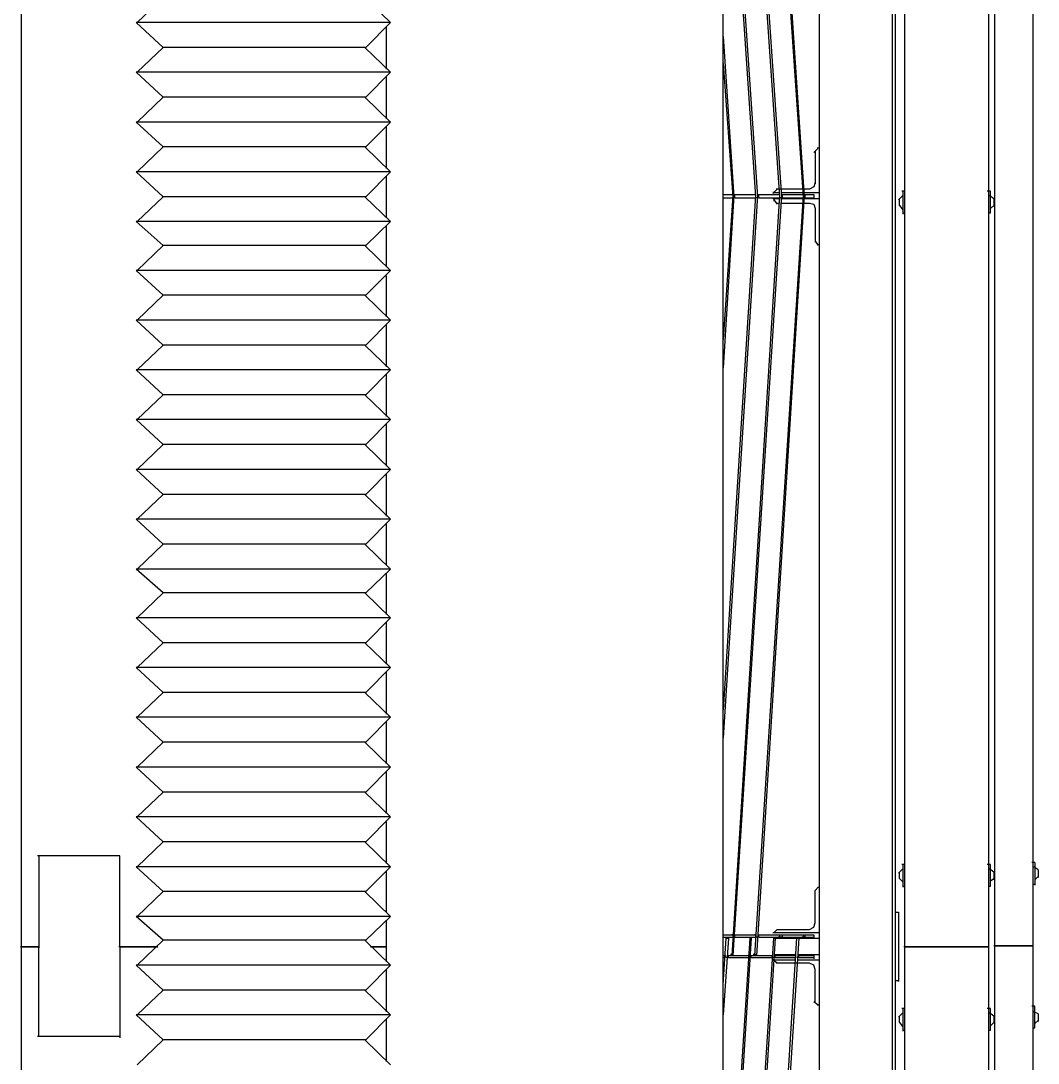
# Model space of a CAD drawing. Header units: inches. Extents: x 13215 to 16529, y 27038 to 34809.
# Drawn here: x 15402 to 16527, y 29121 to 30274 of the extents above; entities that cross this region are included whole.
import ezdxf

# ---------------------------------------------------------------- set-up
doc = ezdxf.new("R2010")
doc.units = ezdxf.units.IN
doc.header["$MEASUREMENT"] = 0
doc.layers.add('MAQUINAS', color=181, linetype='Continuous')

msp = doc.modelspace()

# ---------------------------------------------------------------- linework, layer by layer
at = {"layer": 'MAQUINAS'}
for points in [[(15402.2, 29249.4), (15402.2, 31038.9)], [(16379.5, 29249.4), (16379.5, 30958.6)], [(16471.8, 30958.6), (16471.8, 29248.2)], [(16478.9, 29250.6), (16478.9, 30902.4)], [(16520.9, 30903.6), (16520.9, 29249.4)], [(16284.9, 27633.7), (16284.9, 30865.2)], [(16365.2, 30865.2), (16365.2, 27632.5)], [(16368.8, 30865.2), (16368.8, 27632.5)], [(16223.8, 30739.5), (16268.1, 30079.5)], [(16226.2, 30670), (16266.9, 30079.5)], [(16202.3, 30637.6), (16240.6, 30079.5)], [(16204.7, 30637.6), (16243, 30079.5)], [(16178.3, 27748.6), (16178.3, 30620.9)], [(16179.5, 30620.9), (16216.6, 30079.5)], [(16178.3, 30608.9), (16214.2, 30079.5)], [(15530.3, 30272.3), (15559.1, 30299.9)], [(15810.6, 30272.3), (15781.9, 30299.9)], [(15810.6, 30272.3), (15529.1, 30272.3)], [(15559.1, 30244.8), (15529.1, 30272.3)], [(15783, 30244.8), (15810.6, 30272.3)], [(15805.8, 30267.5), (15805.8, 30220.8)], [(16178.3, 30256.8), (16190.3, 30079.5)], [(15530.3, 30217.2), (15559.1, 30244.8)], [(15783, 30244.8), (15557.9, 30244.8)], [(15810.6, 30217.2), (15781.9, 30244.8)], [(16178.3, 30226.8), (16189.1, 30079.5)], [(15810.6, 30217.2), (15529.1, 30217.2)], [(15559.1, 30189.7), (15529.1, 30217.2)], [(15783, 30189.7), (15810.6, 30217.2)], [(15805.8, 30212.4), (15805.8, 30165.7)], [(15530.3, 30162.1), (15559.1, 30189.7)], [(15783, 30189.7), (15557.9, 30189.7)], [(15810.6, 30162.1), (15781.9, 30189.7)], [(15810.6, 30162.1), (15529.1, 30162.1)], [(15559.1, 30134.6), (15529.1, 30162.1)], [(15783, 30134.6), (15810.6, 30162.1)], [(15805.8, 30157.3), (15805.8, 30110.6)], [(15530.3, 30107), (15559.1, 30134.6)], [(15783, 30134.6), (15557.9, 30134.6)], [(15810.6, 30107), (15781.9, 30134.6)], [(16283.7, 30133.4), (16278.9, 30128.6)], [(16280.1, 30129.8), (16280.1, 30093.9)], [(16284.9, 30133.4), (16282.5, 30133.4)], [(15810.6, 30107), (15529.1, 30107)], [(15559.1, 30079.5), (15529.1, 30107)], [(15783, 30079.5), (15810.6, 30107)], [(15805.8, 30102.2), (15805.8, 30056.7)], [(16280.1, 30095.1), (16278.9, 30090.3), (16274.1, 30087.9)], [(16178.3, 30081.9), (16189.1, 30081.9)], [(16190.3, 30081.9), (16191.5, 30081.9)], [(16191.5, 30081.9), (16214.2, 30081.9)], [(16191.5, 30078.3), (16191.5, 30081.9)], [(16216.6, 30081.9), (16217.8, 30081.9)], [(16217.8, 30081.9), (16240.6, 30081.9)], [(16217.8, 30078.3), (16217.8, 30081.9)], [(16238.2, 30087.9), (16233.4, 30083.1)], [(16234.6, 30084.3), (16233.4, 30084.3)], [(16234.6, 30084.3), (16240.6, 30084.3)], [(16240.6, 30087.9), (16237, 30087.9)], [(16265.7, 30087.9), (16240.6, 30087.9)], [(16243, 30084.3), (16266.9, 30084.3)], [(16243, 30081.9), (16244.2, 30081.9)], [(16244.2, 30081.9), (16266.9, 30081.9)], [(16244.2, 30078.3), (16244.2, 30081.9)], [(16274.1, 30087.9), (16266.9, 30087.9)], [(16268.1, 30084.3), (16284.9, 30084.3)], [(16268.1, 30081.9), (16269.3, 30081.9)], [(16269.3, 30081.9), (16278.9, 30081.9)], [(16269.3, 30078.3), (16269.3, 30081.9)], [(16278.9, 30081.9), (16278.9, 30077.1)], [(16379.5, 30085.5), (16375.9, 30085.5)], [(16377.1, 30085.5), (16377.1, 30060.3)], [(16474.2, 30085.5), (16470.6, 30085.5)], [(16474.2, 30061.5), (16474.2, 30085.5)], [(15530.3, 30051.9), (15559.1, 30079.5)], [(15783, 30079.5), (15557.9, 30079.5)], [(15810.6, 30051.9), (15781.9, 30079.5)], [(16190.3, 30080.7), (16178.3, 29890.2)], [(16189.1, 30080.7), (16178.3, 29921.4)], [(16216.6, 30080.7), (16178.3, 29480.6)], [(16214.2, 30080.7), (16178.3, 29511.8)], [(16178.3, 30078.3), (16189.1, 30078.3)], [(16240.6, 30080.7), (16187.9, 29239.9)], [(16243, 30080.7), (16189.1, 29239.9)], [(16191.5, 30078.3), (16189.1, 30078.3)], [(16191.5, 30078.3), (16214.2, 30078.3)], [(16266.9, 30080.7), (16213, 29239.9)], [(16268.1, 30080.7), (16215.4, 29239.9)], [(16217.8, 30078.3), (16215.4, 30078.3)], [(16217.8, 30078.3), (16240.6, 30078.3)], [(16240.6, 30077.1), (16233.4, 30077.1)], [(16234.6, 30077.1), (16234.6, 30074.7)], [(16234.6, 30075.9), (16238.2, 30071.1)], [(16238.2, 30072.3), (16240.6, 30072.3)], [(16244.2, 30078.3), (16241.8, 30078.3)], [(16266.9, 30077.1), (16241.8, 30077.1)], [(16241.8, 30072.3), (16265.7, 30072.3)], [(16244.2, 30078.3), (16266.9, 30078.3)], [(16269.3, 30078.3), (16266.9, 30078.3)], [(16284.9, 30077.1), (16266.9, 30077.1)], [(16268.1, 30072.3), (16274.1, 30072.3)], [(16269.3, 30078.3), (16278.9, 30078.3)], [(16274.1, 30072.3), (16278.9, 30071.1), (16280.1, 30066.3)], [(16377.1, 30080.7), (16372.3, 30075.9)], [(16373.5, 30069.9), (16373.5, 30077.1)], [(16477.8, 30077.1), (16473, 30080.7)], [(16477.8, 30077.1), (16477.8, 30068.7)], [(16280.1, 30066.3), (16280.1, 30029.2)], [(16373.5, 30069.9), (16377.1, 30065.1)], [(16377.1, 30061.5), (16379.5, 30061.5)], [(16471.8, 30061.5), (16474.2, 30061.5)], [(16474.2, 30066.3), (16477.8, 30069.9)], [(15810.6, 30051.9), (15529.1, 30051.9)], [(15559.1, 30025.6), (15529.1, 30051.9)], [(15783, 30025.6), (15810.6, 30051.9)], [(15805.8, 30047.2), (15805.8, 30001.6)], [(15530.3, 29998), (15559.1, 30025.6)], [(15783, 30025.6), (15557.9, 30025.6)], [(15810.6, 29998), (15781.9, 30025.6)], [(16280.1, 30030.4), (16283.7, 30025.6)], [(16283.7, 30026.8), (16284.9, 30026.8)], [(15810.6, 29998), (15529.1, 29998)], [(15559.1, 29970.5), (15529.1, 29998)], [(15783, 29970.5), (15810.6, 29998)], [(15805.8, 29992.1), (15805.8, 29946.5)], [(15530.3, 29942.9), (15559.1, 29970.5)], [(15783, 29970.5), (15557.9, 29970.5)], [(15810.6, 29942.9), (15781.9, 29970.5)], [(15810.6, 29942.9), (15529.1, 29942.9)], [(15559.1, 29915.4), (15529.1, 29942.9)], [(15783, 29915.4), (15810.6, 29942.9)], [(15805.8, 29938.2), (15805.8, 29891.4)], [(15530.3, 29887.8), (15559.1, 29915.4)], [(15783, 29915.4), (15557.9, 29915.4)], [(15810.6, 29887.8), (15781.9, 29915.4)], [(15810.6, 29887.8), (15529.1, 29887.8)], [(15559.1, 29860.3), (15529.1, 29887.8)], [(15783, 29860.3), (15810.6, 29887.8)], [(15805.8, 29883.1), (15805.8, 29836.3)], [(15530.3, 29832.8), (15559.1, 29860.3)], [(15783, 29860.3), (15557.9, 29860.3)], [(15810.6, 29832.8), (15781.9, 29860.3)], [(15810.6, 29832.8), (15529.1, 29832.8)], [(15559.1, 29805.2), (15529.1, 29832.8)], [(15783, 29805.2), (15810.6, 29832.8)], [(15805.8, 29828), (15805.8, 29781.2)], [(15530.3, 29777.7), (15559.1, 29805.2)], [(15783, 29805.2), (15557.9, 29805.2)], [(15810.6, 29777.7), (15781.9, 29805.2)], [(15810.6, 29777.7), (15529.1, 29777.7)], [(15559.1, 29750.1), (15529.1, 29777.7)], [(15783, 29750.1), (15810.6, 29777.7)], [(15805.8, 29772.9), (15805.8, 29726.1)], [(15530.3, 29722.6), (15559.1, 29750.1)], [(15783, 29750.1), (15557.9, 29750.1)], [(15810.6, 29722.6), (15781.9, 29750.1)], [(15810.6, 29722.6), (15529.1, 29722.6)], [(15559.1, 29695), (15529.1, 29722.6)], [(15783, 29695), (15810.6, 29722.6)], [(15805.8, 29717.8), (15805.8, 29672.3)], [(15530.3, 29667.5), (15559.1, 29695)], [(15783, 29695), (15557.9, 29695)], [(15810.6, 29667.5), (15781.9, 29695)], [(15810.6, 29667.5), (15529.1, 29667.5)], [(15559.1, 29641.1), (15529.1, 29667.5)], [(15783, 29641.1), (15810.6, 29667.5)], [(15805.8, 29662.7), (15805.8, 29617.2)], [(15530.3, 29613.6), (15559.1, 29641.1)], [(15783, 29641.1), (15557.9, 29641.1)], [(15810.6, 29613.6), (15781.9, 29641.1)], [(15810.6, 29613.6), (15529.1, 29613.6)], [(15559.1, 29586), (15529.1, 29613.6)], [(15783, 29586), (15810.6, 29613.6)], [(15805.8, 29608.8), (15805.8, 29562.1)], [(15530.3, 29558.5), (15559.1, 29586)], [(15783, 29586), (15557.9, 29586)], [(15810.6, 29558.5), (15781.9, 29586)], [(15810.6, 29558.5), (15529.1, 29558.5)], [(15559.1, 29530.9), (15529.1, 29558.5)], [(15783, 29530.9), (15810.6, 29558.5)], [(15805.8, 29553.7), (15805.8, 29507)], [(15530.3, 29503.4), (15559.1, 29530.9)], [(15783, 29530.9), (15557.9, 29530.9)], [(15810.6, 29503.4), (15781.9, 29530.9)], [(15810.6, 29503.4), (15529.1, 29503.4)], [(15559.1, 29475.8), (15529.1, 29503.4)], [(15783, 29475.8), (15810.6, 29503.4)], [(15805.8, 29498.6), (15805.8, 29451.9)], [(15530.3, 29448.3), (15559.1, 29475.8)], [(15783, 29475.8), (15557.9, 29475.8)], [(15810.6, 29448.3), (15781.9, 29475.8)], [(15810.6, 29448.3), (15529.1, 29448.3)], [(15559.1, 29420.7), (15529.1, 29448.3)], [(15783, 29420.7), (15810.6, 29448.3)], [(15805.8, 29443.5), (15805.8, 29396.8)], [(15530.3, 29393.2), (15559.1, 29420.7)], [(15783, 29420.7), (15557.9, 29420.7)], [(15810.6, 29393.2), (15781.9, 29420.7)], [(15810.6, 29393.2), (15529.1, 29393.2)], [(15559.1, 29365.6), (15529.1, 29393.2)], [(15783, 29365.6), (15810.6, 29393.2)], [(15805.8, 29388.4), (15805.8, 29341.7)], [(15530.3, 29338.1), (15559.1, 29365.6)], [(15783, 29365.6), (15557.9, 29365.6)], [(15810.6, 29338.1), (15781.9, 29365.6)], [(15511.2, 29350.1), (15420.1, 29350.1)], [(15421.3, 29350.1), (15421.3, 29248.2)], [(15511.2, 29249.4), (15511.2, 29350.1)], [(15810.6, 29338.1), (15529.1, 29338.1)], [(15559.1, 29310.5), (15529.1, 29338.1)], [(15783, 29310.5), (15810.6, 29338.1)], [(15805.8, 29333.3), (15805.8, 29287.8)], [(16377.1, 29335.7), (16372.3, 29330.9)], [(16379.5, 29340.5), (16375.9, 29340.5)], [(16377.1, 29340.5), (16377.1, 29315.3)], [(16474.2, 29340.5), (16470.6, 29340.5)], [(16477.8, 29332.1), (16473, 29335.7)], [(16474.2, 29316.5), (16474.2, 29340.5)], [(16523.3, 29342.9), (16519.7, 29342.9)], [(16526.9, 29334.5), (16522.1, 29338.1)], [(16523.3, 29342.9), (16523.3, 29317.7)], [(16526.9, 29334.5), (16526.9, 29326.1)], [(16373.5, 29324.9), (16373.5, 29332.1)], [(16373.5, 29324.9), (16377.1, 29321.3)], [(16474.2, 29322.5), (16477.8, 29324.9)], [(16477.8, 29332.1), (16477.8, 29323.7)], [(16523.3, 29323.7), (16526.9, 29327.3)], [(15530.3, 29283), (15559.1, 29310.5)], [(15783, 29310.5), (15557.9, 29310.5)], [(15810.6, 29283), (15781.9, 29310.5)], [(16280.1, 29311.7), (16283.7, 29315.3)], [(16280.1, 29275.8), (16280.1, 29311.7)], [(16283.7, 29315.3), (16284.9, 29315.3)], [(16377.1, 29316.5), (16379.5, 29316.5)], [(16471.8, 29316.5), (16474.2, 29316.5)], [(16520.9, 29318.9), (16523.3, 29318.9)], [(16368.8, 29287.8), (16372.3, 29287.8)], [(16372.3, 29287.8), (16372.3, 29211.1)], [(15810.6, 29283), (15529.1, 29283)], [(15559.1, 29256.6), (15529.1, 29283)], [(15783, 29256.6), (15810.6, 29283)], [(15805.8, 29278.2), (15805.8, 29248.2)], [(16274.1, 29268.6), (16278.9, 29271), (16280.1, 29275.8)], [(16234.6, 29265), (16233.4, 29265)], [(16284.9, 29265), (16233.4, 29265)], [(16234.6, 29265), (16238.2, 29268.6)], [(16238.2, 29268.6), (16274.1, 29268.6)], [(15530.3, 29229.1), (15559.1, 29256.6)], [(15783, 29256.6), (15557.9, 29256.6)], [(15810.6, 29229.1), (15781.9, 29256.6)], [(16178.3, 29262.6), (16189.1, 29262.6)], [(16178.3, 29260.2), (16189.1, 29260.2)], [(16178.3, 28797.9), (16208.3, 29259)], [(16209.5, 29259), (16178.3, 28764.3)], [(16178.3, 29207.5), (16181.9, 29259)], [(16184.3, 29259), (16178.3, 29174)], [(16180.7, 28419.4), (16234.6, 29259)], [(16181.9, 29259), (16184.3, 29259)], [(16235.8, 29259), (16183.1, 28418.2)], [(16189.1, 29262.6), (16187.9, 29262.6)], [(16189.1, 29262.6), (16189.1, 29260.2)], [(16191.5, 29260.2), (16189.1, 29260.2)], [(16190.3, 29262.6), (16191.5, 29262.6)], [(16191.5, 29262.6), (16214.2, 29262.6)], [(16191.5, 29260.2), (16191.5, 29262.6)], [(16191.5, 29260.2), (16214.2, 29260.2)], [(16207.1, 28419.4), (16259.8, 29259)], [(16262.2, 29259), (16208.3, 28418.2)], [(16208.3, 29259), (16209.5, 29259)], [(16214.2, 29262.6), (16213, 29262.6)], [(16214.2, 29262.6), (16214.2, 29260.2)], [(16217.8, 29260.2), (16215.4, 29260.2)], [(16216.6, 29262.6), (16217.8, 29262.6)], [(16217.8, 29262.6), (16240.6, 29262.6)], [(16217.8, 29260.2), (16217.8, 29262.6)], [(16217.8, 29260.2), (16240.6, 29260.2)], [(16234.6, 29259), (16235.8, 29259)], [(16235.8, 29259), (16259.8, 29259)], [(16244.2, 29260.2), (16239.4, 29260.2)], [(16240.6, 29262.6), (16240.6, 29259)], [(16240.6, 29262.6), (16244.2, 29262.6)], [(16244.2, 29262.6), (16266.9, 29262.6)], [(16244.2, 29260.2), (16244.2, 29262.6)], [(16244.2, 29260.2), (16266.9, 29260.2)], [(16259.8, 29259), (16262.2, 29259)], [(16262.2, 29259), (16284.9, 29259)], [(16269.3, 29260.2), (16265.7, 29260.2)], [(16266.9, 29262.6), (16266.9, 29259)], [(16266.9, 29262.6), (16269.3, 29262.6)], [(16269.3, 29262.6), (16278.9, 29262.6)], [(16269.3, 29260.2), (16269.3, 29262.6)], [(16269.3, 29260.2), (16278.9, 29260.2)], [(16278.9, 29262.6), (16278.9, 29259)], [(15401, 29249.4), (15402.2, 29249.4)], [(15405.8, 29249.4), (15401, 29249.4)], [(15401, 29249.4), (15402.2, 29249.4)], [(15402.2, 27461.2), (15402.2, 29249.4)], [(15402.2, 29249.4), (15405.8, 29249.4)], [(15421.3, 29249.4), (15404.6, 29249.4)], [(15405.8, 29249.4), (15421.3, 29249.4)], [(15421.3, 29150), (15421.3, 29249.4)], [(15553.1, 29249.4), (15510, 29249.4)], [(15511.2, 29249.4), (15511.2, 29148.8)], [(15511.2, 29249.4), (15553.1, 29249.4)], [(15801, 29249.4), (15787.8, 29249.4)], [(15789, 29249.4), (15801, 29249.4)], [(15805.8, 29249.4), (15799.8, 29249.4)], [(15801, 29249.4), (15805.8, 29249.4)], [(15805.8, 29249.4), (15805.8, 29232.7)], [(16189.1, 29241.1), (16186.7, 29241.1)], [(16215.4, 29241.1), (16211.8, 29241.1)], [(16234.6, 29241.1), (16258.6, 29241.1)], [(16261, 29241.1), (16284.9, 29241.1)], [(16383.1, 29249.4), (16378.3, 29249.4)], [(16379.5, 27539), (16379.5, 29249.4)], [(16379.5, 29249.4), (16383.1, 29249.4)], [(16468.2, 29249.4), (16381.9, 29249.4)], [(16383.1, 29249.4), (16468.2, 29249.4)], [(16471.8, 29249.4), (16467, 29249.4)], [(16468.2, 29249.4), (16471.8, 29249.4)], [(16471.8, 29249.4), (16471.8, 27537.8)], [(16481.3, 29250.6), (16477.8, 29250.6)], [(16478.9, 29250.6), (16481.3, 29250.6)], [(16478.9, 27597.7), (16478.9, 29250.6)], [(16517.3, 29250.6), (16480.1, 29250.6)], [(16481.3, 29250.6), (16517.3, 29250.6)], [(16520.9, 29250.6), (16516.1, 29250.6)], [(16517.3, 29250.6), (16520.9, 29250.6)], [(16520.9, 29250.6), (16520.9, 27595.3)], [(15810.6, 29229.1), (15529.1, 29229.1)], [(15559.1, 29201.5), (15529.1, 29229.1)], [(15783, 29201.5), (15810.6, 29229.1)], [(16178.3, 29239.9), (16180.7, 29239.9)], [(16178.3, 29237.5), (16180.7, 29237.5)], [(16180.7, 29239.9), (16179.5, 29239.9)], [(16180.7, 29239.9), (16180.7, 29237.5)], [(16184.3, 29237.5), (16181.9, 29237.5)], [(16183.1, 29239.9), (16184.3, 29239.9)], [(16184.3, 29239.9), (16207.1, 29239.9)], [(16184.3, 29237.5), (16184.3, 29239.9)], [(16184.3, 29237.5), (16207.1, 29237.5)], [(16207.1, 29239.9), (16205.9, 29239.9)], [(16207.1, 29239.9), (16207.1, 29237.5)], [(16209.5, 29237.5), (16207.1, 29237.5)], [(16208.3, 29239.9), (16209.5, 29239.9)], [(16209.5, 29239.9), (16232.2, 29239.9)], [(16209.5, 29237.5), (16209.5, 29239.9)], [(16209.5, 29237.5), (16232.2, 29237.5)], [(16232.2, 29239.9), (16232.2, 29237.5)], [(16232.2, 29239.9), (16233.4, 29239.9)], [(16235.8, 29237.5), (16233.4, 29237.5)], [(16238.2, 29231.5), (16233.4, 29235.1)], [(16234.6, 29235.1), (16233.4, 29235.1)], [(16234.6, 29239.9), (16235.8, 29239.9)], [(16234.6, 29235.1), (16258.6, 29235.1)], [(16235.8, 29239.9), (16258.6, 29239.9)], [(16235.8, 29237.5), (16235.8, 29239.9)], [(16235.8, 29237.5), (16258.6, 29237.5)], [(16258.6, 29231.5), (16237, 29231.5)], [(16258.6, 29239.9), (16257.4, 29239.9)], [(16258.6, 29239.9), (16258.6, 29237.5)], [(16274.1, 29231.5), (16258.6, 29231.5)], [(16262.2, 29237.5), (16259.8, 29237.5)], [(16261, 29239.9), (16262.2, 29239.9)], [(16261, 29235.1), (16284.9, 29235.1)], [(16262.2, 29239.9), (16278.9, 29239.9)], [(16262.2, 29237.5), (16262.2, 29239.9)], [(16262.2, 29237.5), (16278.9, 29237.5)], [(16280.1, 29224.3), (16278.9, 29229.1), (16274.1, 29231.5)], [(16278.9, 29239.9), (16278.9, 29236.3)], [(15805.8, 29224.3), (15805.8, 29177.6)], [(16280.1, 29188.4), (16280.1, 29224.3)], [(16368.8, 29212.3), (16372.3, 29212.3)], [(15530.3, 29174), (15559.1, 29201.5)], [(15783, 29201.5), (15557.9, 29201.5)], [(15810.6, 29174), (15781.9, 29201.5)], [(16283.7, 29184.8), (16278.9, 29188.4)], [(16284.9, 29184.8), (16282.5, 29184.8)], [(16523.3, 29183.6), (16519.7, 29183.6)], [(16523.3, 29159.6), (16523.3, 29183.6)], [(15810.6, 29174), (15529.1, 29174)], [(15559.1, 29146.4), (15529.1, 29174)], [(15783, 29146.4), (15810.6, 29174)], [(16377.1, 29176.4), (16372.3, 29171.6)], [(16373.5, 29165.6), (16373.5, 29172.8)], [(16379.5, 29181.2), (16375.9, 29181.2)], [(16377.1, 29181.2), (16377.1, 29156)], [(16474.2, 29181.2), (16470.6, 29181.2)], [(16477.8, 29172.8), (16473, 29176.4)], [(16474.2, 29157.2), (16474.2, 29181.2)], [(16477.8, 29172.8), (16477.8, 29164.4)], [(16526.9, 29175.2), (16522.1, 29177.6)], [(16526.9, 29175.2), (16526.9, 29166.8)], [(15805.8, 29169.2), (15805.8, 29122.5)], [(16373.5, 29165.6), (16377.1, 29160.8)], [(16474.2, 29162), (16477.8, 29165.6)], [(16520.9, 29159.6), (16523.3, 29159.6)], [(16523.3, 29164.4), (16526.9, 29168)], [(15511.2, 29150), (15420.1, 29150)], [(16377.1, 29157.2), (16379.5, 29157.2)], [(16471.8, 29157.2), (16474.2, 29157.2)], [(15530.3, 29118.9), (15559.1, 29146.4)], [(15783, 29146.4), (15557.9, 29146.4)], [(15810.6, 29118.9), (15781.9, 29146.4)]]:
    msp.add_lwpolyline(points, dxfattribs=at)

doc.saveas('drawing.dxf')
